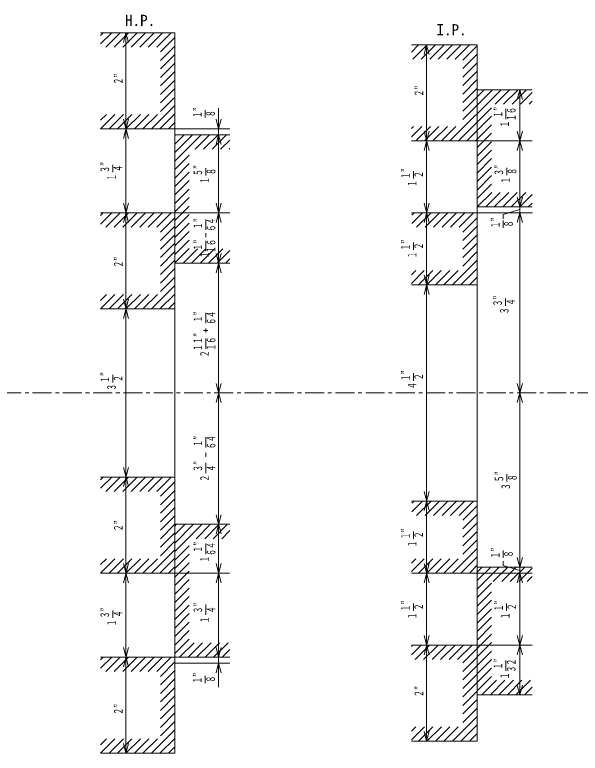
# Model space of a CAD drawing. Units: millimetres, scale not verified. Extents: x -803 to 803, y -568 to 568.
# Drawn here: x 205 to 503.8, y -184 to 206.5 of the extents above; entities that cross this region are included whole.
import ezdxf
from ezdxf.enums import TextEntityAlignment as Align

# ---------------------------------------------------------------- set-up
doc = ezdxf.new("R2010")
doc.units = ezdxf.units.MM
doc.header["$LTSCALE"] = 2
doc.linetypes.add('CHAIN1', pattern=[8, 5, -1, 1, -1])
for name, color, linetype, lineweight in [('0-0_0', 3, 'Continuous', 18), ('0-1_芯', 4, 'CHAIN1', 18), ('0-2_寸法', 2, 'Continuous', 18)]:
    doc.layers.add(name, color=color, linetype=linetype, lineweight=lineweight)
doc.styles.add('ＭＳ ゴシック', font='')
doc.styles.get('ＭＳ ゴシック').set_extended_font_data('MS Gothic')

msp = doc.modelspace()

# ---------------------------------------------------------------- linework, layer by layer
at = {"layer": '0-0_0'}
for p, q in [((250.291, 195.634), (251.697, 197.04)), ((250.291, 191.144), (256.187, 197.04)), ((253.057, 189.42), (260.677, 197.04)), ((257.547, 189.42), (265.167, 197.04)), ((262.037, 189.42), (269.657, 197.04)), ((266.527, 189.42), (274.147, 197.04)), ((271.017, 189.42), (278.637, 197.04)), ((275.508, 189.42), (283.128, 197.04)), ((279.998, 189.42), (287.618, 197.04)), ((281.934, 186.866), (289.554, 194.486)), ((281.934, 182.376), (289.554, 189.996)), ((414.553, 186.851), (418.392, 190.69)), ((415.262, 183.07), (422.882, 190.69)), ((419.752, 183.07), (427.372, 190.69)), ((424.243, 183.07), (431.863, 190.69)), ((428.733, 183.07), (436.353, 190.69)), ((433.223, 183.07), (440.843, 190.69)), ((437.713, 183.07), (445.333, 190.69)), ((441.7, 182.567), (449.32, 190.187)), ((281.934, 177.886), (289.554, 185.506)), ((441.7, 178.077), (449.32, 185.697)), ((281.934, 173.396), (289.554, 181.016)), ((441.7, 173.586), (449.32, 181.206)), ((281.934, 168.906), (289.554, 176.526)), ((441.7, 169.096), (449.32, 176.716)), ((281.934, 164.416), (289.554, 172.036)), ((441.7, 164.606), (449.32, 172.226)), ((281.934, 159.926), (289.554, 167.546)), ((434.944, 139.89), (461.932, 166.878)), ((441.7, 160.116), (449.32, 167.736)), ((441.7, 155.626), (452.951, 166.878)), ((441.7, 151.136), (457.441, 166.878)), ((458.802, 159.258), (466.422, 166.878)), ((463.292, 159.258), (470.912, 166.878)), ((467.782, 159.258), (475.402, 166.878)), ((472.272, 159.258), (478.377, 165.363)), ((281.934, 155.435), (289.554, 163.055)), ((476.762, 159.258), (478.377, 160.873)), ((277.229, 146.24), (289.554, 158.565)), ((439.434, 139.89), (456.94, 157.396)), ((250.291, 150.733), (253.418, 153.86)), ((250.291, 146.243), (257.908, 153.86)), ((254.778, 146.24), (262.398, 153.86)), ((259.268, 146.24), (266.888, 153.86)), ((263.758, 146.24), (271.378, 153.86)), ((268.249, 146.24), (275.869, 153.86)), ((272.739, 146.24), (280.359, 153.86)), ((281.719, 146.24), (289.554, 154.075)), ((443.924, 139.89), (456.94, 152.905)), ((286.209, 146.24), (289.554, 149.585)), ((448.414, 139.89), (456.94, 148.415)), ((414.553, 146.44), (415.623, 147.51)), ((414.553, 141.95), (420.113, 147.51)), ((416.984, 139.89), (424.604, 147.51)), ((421.474, 139.89), (429.094, 147.51)), ((425.964, 139.89), (433.584, 147.51)), ((430.454, 139.89), (438.074, 147.51)), ((289.554, 142.674), (289.945, 143.065)), ((289.554, 138.184), (294.435, 143.065)), ((289.554, 133.694), (298.925, 143.065)), ((289.554, 129.204), (303.415, 143.065)), ((300.285, 135.445), (307.905, 143.065)), ((304.775, 135.445), (312.395, 143.065)), ((309.266, 135.445), (316.886, 143.065)), ((449.32, 136.305), (456.94, 143.925)), ((313.756, 135.445), (318.612, 140.301)), ((449.32, 131.815), (456.94, 139.435)), ((318.246, 135.445), (318.612, 135.811)), ((449.32, 127.325), (456.94, 134.945)), ((289.554, 124.714), (297.174, 132.334)), ((449.32, 122.835), (456.94, 130.455)), ((289.554, 120.224), (297.174, 127.844)), ((449.32, 118.345), (456.94, 125.965)), ((289.554, 115.734), (297.174, 123.354)), ((449.32, 113.855), (456.94, 121.475)), ((289.554, 111.243), (297.174, 118.863)), ((289.554, 106.753), (297.174, 114.373)), ((449.32, 109.364), (456.94, 116.984)), ((289.554, 102.263), (297.174, 109.883)), ((449.41, 104.965), (457.03, 112.585)), ((453.901, 104.965), (461.521, 112.585)), ((458.391, 104.965), (466.011, 112.585)), ((462.881, 104.965), (470.501, 112.585)), ((467.371, 104.965), (474.991, 112.585)), ((471.861, 104.965), (478.377, 111.481)), ((476.351, 104.965), (478.377, 106.991)), ((250.291, 100.384), (251.697, 101.79)), ((250.291, 95.894), (256.187, 101.79)), ((253.057, 94.17), (260.677, 101.79)), ((257.547, 94.17), (265.167, 101.79)), ((262.037, 94.17), (269.657, 101.79)), ((266.527, 94.17), (274.147, 101.79)), ((271.017, 94.17), (278.637, 101.79)), ((275.508, 94.17), (283.128, 101.79)), ((279.998, 94.17), (287.618, 101.79)), ((289.554, 97.773), (297.174, 105.393)), ((414.819, 100.657), (415.952, 101.79)), ((414.819, 96.167), (420.443, 101.79)), ((417.313, 94.17), (424.933, 101.79)), ((421.803, 94.17), (429.423, 101.79)), ((426.293, 94.17), (433.913, 101.79)), ((430.783, 94.17), (438.403, 101.79)), ((435.273, 94.17), (442.893, 101.79)), ((439.763, 94.17), (447.383, 101.79)), ((281.934, 91.616), (289.554, 99.236)), ((289.554, 93.283), (297.174, 100.903)), ((441.7, 91.616), (449.32, 99.236)), ((281.934, 87.126), (289.554, 94.746)), ((289.554, 88.793), (297.174, 96.413)), ((441.7, 87.126), (449.32, 94.746)), ((281.934, 82.636), (289.554, 90.256)), ((289.554, 84.303), (297.174, 91.923)), ((441.7, 82.636), (449.32, 90.256)), ((289.554, 79.813), (297.174, 87.433)), ((281.934, 78.146), (289.554, 85.766)), ((289.554, 75.322), (297.174, 82.942)), ((293.921, 75.2), (301.541, 82.82)), ((298.411, 75.2), (306.031, 82.82)), ((302.902, 75.2), (310.522, 82.82)), ((307.392, 75.2), (315.012, 82.82)), ((441.7, 78.146), (449.32, 85.766)), ((281.934, 73.656), (289.554, 81.276)), ((311.882, 75.2), (318.612, 81.93)), ((441.7, 73.656), (449.32, 81.276)), ((281.934, 69.166), (289.554, 76.786)), ((316.372, 75.2), (318.612, 77.439)), ((436.224, 63.69), (449.32, 76.786)), ((281.934, 64.676), (289.554, 72.296)), ((414.553, 68.96), (416.901, 71.308)), ((414.553, 64.47), (421.391, 71.308)), ((418.264, 63.69), (425.881, 71.308)), ((422.754, 63.69), (430.371, 71.308)), ((427.244, 63.69), (434.861, 71.308)), ((431.734, 63.69), (439.351, 71.308)), ((440.714, 63.69), (449.32, 72.296)), ((281.934, 60.185), (289.554, 67.805)), ((445.204, 63.69), (449.32, 67.805)), ((277.229, 50.99), (289.554, 63.315)), ((250.291, 55.483), (253.418, 58.61)), ((250.291, 50.993), (257.908, 58.61)), ((254.778, 50.99), (262.398, 58.61)), ((259.268, 50.99), (266.888, 58.61)), ((263.758, 50.99), (271.378, 58.61)), ((268.249, 50.99), (275.869, 58.61)), ((272.739, 50.99), (280.359, 58.61)), ((281.719, 50.99), (289.554, 58.825)), ((286.209, 50.99), (289.554, 54.335)), ((250.291, -39.316), (251.697, -37.91)), ((250.291, -43.806), (256.187, -37.91)), ((253.057, -45.53), (260.677, -37.91)), ((257.547, -45.53), (265.167, -37.91)), ((262.037, -45.53), (269.657, -37.91)), ((266.527, -45.53), (274.147, -37.91)), ((271.017, -45.53), (278.637, -37.91)), ((275.508, -45.53), (283.128, -37.91)), ((279.998, -45.53), (287.618, -37.91)), ((281.934, -48.084), (289.554, -40.464)), ((281.934, -52.574), (289.554, -44.954)), ((281.934, -57.064), (289.554, -49.444)), ((414.819, -51.743), (415.952, -50.61)), ((414.819, -56.233), (420.443, -50.61)), ((417.313, -58.23), (424.933, -50.61)), ((421.803, -58.23), (429.423, -50.61)), ((426.293, -58.23), (433.913, -50.61)), ((430.783, -58.23), (438.403, -50.61)), ((435.273, -58.23), (442.893, -50.61)), ((439.763, -58.23), (447.383, -50.61)), ((281.934, -61.554), (289.554, -53.934)), ((441.7, -60.784), (449.32, -53.164)), ((281.934, -66.044), (289.554, -58.424)), ((441.7, -65.274), (449.32, -57.654)), ((441.7, -69.764), (449.32, -62.144)), ((281.934, -70.534), (289.554, -62.914)), ((289.554, -63.872), (290.513, -62.913)), ((289.554, -68.362), (295.003, -62.913)), ((289.554, -72.852), (299.493, -62.913)), ((289.554, -77.342), (303.983, -62.913)), ((300.853, -70.533), (308.473, -62.913)), ((305.343, -70.533), (312.963, -62.913)), ((309.833, -70.533), (317.453, -62.913)), ((314.323, -70.533), (318.612, -66.245)), ((281.934, -75.024), (289.554, -67.404)), ((441.7, -74.254), (449.32, -66.634)), ((281.934, -79.515), (289.554, -71.895)), ((441.7, -78.744), (449.32, -71.124)), ((277.229, -88.71), (289.554, -76.385)), ((289.554, -81.832), (297.174, -74.212)), ((436.224, -88.71), (449.32, -75.614)), ((250.291, -84.217), (253.418, -81.09)), ((250.291, -88.707), (257.908, -81.09)), ((254.778, -88.71), (262.398, -81.09)), ((259.268, -88.71), (266.888, -81.09)), ((263.758, -88.71), (271.378, -81.09)), ((268.249, -88.71), (275.869, -81.09)), ((272.739, -88.71), (280.359, -81.09)), ((281.719, -88.71), (289.554, -80.875)), ((289.554, -86.322), (297.174, -78.702)), ((414.553, -83.44), (416.901, -81.092)), ((414.553, -87.93), (421.391, -81.092)), ((418.264, -88.71), (425.881, -81.092)), ((422.754, -88.71), (430.371, -81.092)), ((427.244, -88.71), (434.861, -81.092)), ((431.734, -88.71), (439.351, -81.092)), ((440.714, -88.71), (449.32, -80.104)), ((286.209, -88.71), (289.554, -85.365)), ((289.554, -90.812), (297.174, -83.192)), ((445.204, -88.71), (449.32, -84.595)), ((449.32, -88.201), (451.986, -85.535)), ((449.32, -92.691), (456.476, -85.535)), ((449.32, -97.181), (460.966, -85.535)), ((457.836, -93.155), (465.456, -85.535)), ((462.326, -93.155), (469.946, -85.535)), ((466.817, -93.155), (474.437, -85.535)), ((289.554, -95.302), (297.174, -87.682)), ((471.307, -93.155), (478.377, -86.084)), ((289.554, -99.793), (297.174, -92.173)), ((475.797, -93.155), (478.377, -90.574)), ((289.554, -104.283), (297.174, -96.663)), ((449.32, -101.672), (456.94, -94.052)), ((289.554, -108.773), (297.174, -101.153)), ((449.32, -106.162), (456.94, -98.542)), ((449.32, -110.652), (456.94, -103.032)), ((289.554, -113.263), (297.174, -105.643)), ((449.32, -115.142), (456.94, -107.522)), ((289.554, -117.753), (297.174, -110.133)), ((449.32, -119.632), (456.94, -112.012)), ((289.554, -122.243), (297.174, -114.623)), ((449.32, -124.122), (456.94, -116.502)), ((289.554, -126.733), (297.174, -119.113)), ((441.7, -136.232), (456.94, -120.992)), ((289.554, -131.223), (297.174, -123.603)), ((292.108, -133.16), (299.728, -125.54)), ((296.598, -133.16), (304.218, -125.54)), ((301.088, -133.16), (308.708, -125.54)), ((305.578, -133.16), (313.198, -125.54)), ((310.068, -133.16), (317.688, -125.54)), ((414.553, -127.458), (415.201, -126.81)), ((414.553, -131.948), (419.691, -126.81)), ((416.561, -134.43), (424.181, -126.81)), ((421.051, -134.43), (428.671, -126.81)), ((425.542, -134.43), (433.162, -126.81)), ((430.032, -134.43), (437.652, -126.81)), ((434.522, -134.43), (442.142, -126.81)), ((439.012, -134.43), (446.632, -126.81)), ((441.7, -140.722), (456.94, -125.482)), ((314.558, -133.16), (318.612, -129.106)), ((441.7, -145.213), (456.94, -129.973)), ((250.291, -134.566), (251.697, -133.16)), ((250.291, -139.056), (256.187, -133.16)), ((253.057, -140.78), (260.677, -133.16)), ((257.547, -140.78), (265.167, -133.16)), ((262.037, -140.78), (269.657, -133.16)), ((266.527, -140.78), (274.147, -133.16)), ((271.017, -140.78), (278.637, -133.16)), ((275.508, -140.78), (283.128, -133.16)), ((279.998, -140.78), (287.618, -133.16)), ((281.934, -143.334), (289.554, -135.714)), ((441.7, -149.703), (456.94, -134.463)), ((281.934, -147.824), (289.554, -140.204)), ((441.7, -154.193), (456.94, -138.953)), ((441.7, -158.683), (456.94, -143.443)), ((281.934, -152.314), (289.554, -144.694)), ((451.869, -153.004), (459.489, -145.384)), ((456.359, -153.004), (463.979, -145.384)), ((460.849, -153.004), (468.469, -145.384)), ((465.34, -153.004), (472.96, -145.384)), ((469.83, -153.004), (477.45, -145.384)), ((281.934, -156.804), (289.554, -149.184)), ((474.32, -153.004), (478.377, -148.946)), ((281.934, -161.294), (289.554, -153.674)), ((441.7, -163.173), (449.32, -155.553)), ((281.934, -165.784), (289.554, -158.164)), ((441.7, -167.663), (449.32, -160.043)), ((281.934, -170.274), (289.554, -162.654)), ((281.934, -174.765), (289.554, -167.145)), ((436.243, -177.61), (449.32, -164.533)), ((277.229, -183.96), (289.554, -171.635)), ((414.553, -172.359), (416.922, -169.99)), ((414.553, -176.849), (421.413, -169.99)), ((418.283, -177.61), (425.903, -169.99)), ((422.773, -177.61), (430.393, -169.99)), ((427.263, -177.61), (434.883, -169.99)), ((431.753, -177.61), (439.373, -169.99)), ((440.733, -177.61), (449.32, -169.023)), ((445.223, -177.61), (449.32, -173.514)), ((250.291, -179.467), (253.418, -176.34)), ((250.291, -183.957), (257.908, -176.34)), ((254.778, -183.96), (262.398, -176.34)), ((259.268, -183.96), (266.888, -176.34)), ((263.758, -183.96), (271.378, -176.34)), ((268.249, -183.96), (275.869, -176.34)), ((272.739, -183.96), (280.359, -176.34)), ((281.719, -183.96), (289.554, -176.125)), ((286.209, -183.96), (289.554, -180.615))]:
    msp.add_line(p, q, dxfattribs=at)
at = {"layer": '0-1_芯'}
msp.add_line((-601.572, 6.54), (669.642, 6.54), dxfattribs=at)
at = {"layer": '0-2_寸法'}
for p, q in [((250.291, 197.04), (289.554, 197.04)), ((263.753, 197.04), (262.391, 191.96)), ((263.753, -183.96), (263.753, 197.04)), ((263.753, 197.04), (265.114, 191.96)), ((289.554, 197.04), (289.554, -183.96)), ((414.553, 190.69), (449.32, 190.69)), ((422.62, 190.69), (421.259, 185.61)), ((422.62, 190.69), (423.981, 185.61)), ((422.62, -177.61), (422.62, 190.69)), ((449.32, -177.61), (449.32, 190.69)), ((449.32, 166.878), (478.377, 166.878)), ((471.846, 166.878), (473.207, 161.798)), ((312.684, 157.073), (312.684, -149.104)), ((464.519, 151.328), (464.519, 156.855)), ((305.644, 152.2), (305.644, 156.108)), ((262.391, 141.16), (265.114, 151.32)), ((265.114, 141.16), (262.391, 151.32)), ((250.291, 146.24), (318.612, 146.24)), ((421.259, 134.81), (423.981, 144.97)), ((423.981, 134.81), (421.259, 144.97)), ((473.207, 144.97), (470.484, 134.81)), ((470.484, 144.97), (473.207, 134.81)), ((289.554, 143.065), (318.612, 143.065)), ((414.553, 139.89), (478.377, 139.89)), ((256.746, 123.247), (256.746, 127.156)), ((305.925, 121.592), (305.925, 125.501)), ((464.98, 121.686), (464.98, 125.595)), ((415.614, 119.936), (415.614, 123.844)), ((471.846, 104.965), (470.484, 110.045)), ((471.846, 104.965), (473.207, 110.045)), ((265.114, 106.87), (262.391, 96.71)), ((265.114, 96.71), (262.391, 106.87)), ((311.323, 96.71), (314.046, 106.87)), ((311.323, 106.87), (314.046, 96.71)), ((421.259, 96.71), (423.981, 106.87)), ((423.981, 96.71), (421.259, 106.87)), ((250.291, 101.79), (318.612, 101.79)), ((414.553, 101.79), (478.601, 101.79)), ((449.32, 104.965), (478.377, 104.965)), ((463.063, 100.952), (471.846, 103.57)), ((471.846, 101.79), (470.484, 96.71)), ((471.846, 101.79), (473.207, 96.71)), ((305.925, 92.771), (305.925, 98.299)), ((463.063, 98.687), (463.063, 100.952)), ((463.066, 93.891), (463.066, 97.799)), ((305.925, 88.857), (305.925, 91.122)), ((305.925, 81.535), (305.925, 87.062)), ((415.614, 82.168), (415.614, 86.077)), ((311.323, 70.12), (314.046, 80.28)), ((311.323, 80.28), (314.046, 70.12)), ((289.554, 75.2), (318.612, 75.2)), ((421.259, 58.61), (423.981, 68.77)), ((423.981, 58.61), (421.259, 68.77)), ((414.553, 63.69), (449.32, 63.69)), ((262.391, 45.91), (265.114, 56.07)), ((265.114, 45.91), (262.391, 56.07)), ((464.302, 52.59), (464.302, 56.499)), ((250.291, 50.99), (289.554, 50.99)), ((305.925, 43.475), (305.925, 49.002)), ((307.057, 39.576), (304.792, 39.576)), ((305.925, 38.444), (305.925, 40.709)), ((305.925, 29.833), (305.925, 35.36)), ((256.746, 12.163), (256.746, 16.071)), ((415.614, 13.035), (415.614, 16.944)), ((314.046, 1.46), (311.323, 11.62)), ((314.046, 11.62), (311.323, 1.46)), ((473.207, 11.62), (470.484, 1.46)), ((470.484, 11.62), (473.207, 1.46)), ((305.925, -22.269), (305.925, -16.742)), ((305.925, -27.301), (305.925, -25.035)), ((305.925, -35.912), (305.925, -30.384)), ((265.114, -42.99), (262.391, -32.83)), ((262.391, -42.99), (265.114, -32.83)), ((250.291, -37.91), (289.554, -37.91)), ((465.086, -40.333), (465.086, -36.424)), ((421.259, -55.69), (423.981, -45.53)), ((423.981, -55.69), (421.259, -45.53)), ((414.553, -50.61), (449.32, -50.61)), ((311.323, -67.993), (314.046, -57.833)), ((314.046, -67.993), (311.323, -57.833)), ((289.554, -62.913), (318.612, -62.913)), ((415.614, -70.564), (415.614, -66.656)), ((305.925, -78.667), (305.925, -73.14)), ((463.066, -80.7), (463.066, -76.791)), ((471.846, -85.535), (470.484, -80.455)), ((471.846, -85.535), (473.207, -80.455)), ((265.114, -93.79), (262.391, -83.63)), ((262.391, -93.79), (265.114, -83.63)), ((314.046, -93.79), (311.323, -83.63)), ((311.323, -93.79), (314.046, -83.63)), ((421.259, -93.79), (423.981, -83.63)), ((423.981, -93.79), (421.259, -83.63)), ((449.32, -85.535), (478.377, -85.535)), ((250.291, -88.71), (318.532, -88.71)), ((414.553, -88.71), (478.377, -88.71)), ((471.846, -88.71), (470.484, -93.79)), ((471.846, -88.71), (473.207, -93.79)), ((305.925, -110.826), (305.925, -105.299)), ((415.614, -108.664), (415.614, -104.756)), ((464.839, -108.664), (464.839, -104.756)), ((256.746, -112.371), (256.746, -108.463)), ((421.259, -131.89), (423.981, -121.73)), ((423.981, -131.89), (421.259, -121.73)), ((473.207, -121.73), (470.484, -131.89)), ((470.484, -121.73), (473.207, -131.89)), ((265.114, -138.24), (262.391, -128.08)), ((262.391, -138.24), (265.114, -128.08)), ((312.684, -133.16), (311.323, -128.08)), ((312.684, -133.16), (314.046, -128.08)), ((414.553, -126.81), (478.377, -126.81)), ((250.291, -133.16), (318.612, -133.16)), ((289.554, -136.335), (318.612, -136.335)), ((312.684, -136.335), (311.323, -141.415)), ((312.684, -136.335), (314.046, -141.415)), ((464.519, -140.388), (464.519, -134.86)), ((305.644, -146.862), (305.644, -142.954)), ((471.846, -153.004), (470.484, -147.924)), ((471.846, -153.004), (473.207, -147.924)), ((449.32, -153.004), (478.377, -153.004)), ((422.62, -177.61), (421.259, -172.53)), ((422.62, -177.61), (423.981, -172.53)), ((263.753, -183.96), (262.391, -178.88)), ((263.753, -183.96), (265.114, -178.88)), ((414.553, -177.61), (449.32, -177.61)), ((250.291, -183.96), (289.554, -183.96))]:
    msp.add_line(p, q, dxfattribs=at)
for points in [[(471.846, -153.004), (471.846, 166.878), (470.484, 161.798)], [(311.323, 151.32), (312.684, 146.24), (314.046, 151.32)], [(311.323, 137.985), (312.684, 143.065), (314.046, 137.985)], [(463.063, -82.374), (463.063, -84.638), (471.846, -87.257)]]:
    msp.add_lwpolyline(points, dxfattribs=at)

# ---------------------------------------------------------------- texts
at = {"layer": '0-2_寸法', "style": 'ＭＳ ゴシック'}
for s, p in [('H.P.', (263.219, 198.917)), ('I.P.', (427.805, 193.954))]:
    msp.add_text(s, height=5.865, dxfattribs=at).set_placement(p, align=Align.BOTTOM_LEFT)
at = {"layer": '0-2_寸法', "style": 'ＭＳ ゴシック', "width": 0.6}
for s, p in [('２”', (263.25, 169.625)), ('２”', (422.118, 163.275)), ('１”', (305.041, 151.866)), ('１”', (463.916, 152.052)), ('１６', (470.914, 150.369)), ('８', (312.039, 152.418)), ('１', (467.445, 146.848)), ('３”', (256.143, 122.914)), ('４', (263.141, 123.466)), ('５”', (305.322, 121.258)), ('３”', (464.377, 121.353)), ('１', (259.672, 118.767)), ('８', (312.32, 121.811)), ('１”', (415.011, 119.602)), ('２', (422.009, 120.154)), ('８', (471.375, 121.905)), ('１', (308.85, 117.112)), ('１', (418.539, 115.456)), ('１', (467.906, 117.207)), ('１”', (305.322, 93.13)), ('６４', (312.32, 91.883)), ('１”', (462.463, 93.557)), ('８', (469.461, 94.109)), ('１”', (305.322, 81.824)), ('１６', (312.32, 80.576)), ('１”', (415.011, 81.835)), ('２', (422.009, 82.387)), ('１', (308.85, 77.758)), ('１', (418.539, 77.689)), ('２”', (263.25, 72.781)), ('３”', (463.699, 52.257)), ('４', (470.697, 52.809)), ('３', (467.227, 48.11)), ('１”', (305.322, 43.834)), ('６４', (312.32, 42.586)), ('１１”', (305.322, 28.757)), ('１６', (312.32, 28.874)), ('２', (308.85, 25.353)), ('１”', (256.143, 11.829)), ('１”', (415.011, 12.702)), ('２', (422.009, 13.254)), ('２', (263.141, 12.381)), ('３', (259.672, 7.683)), ('４', (418.539, 8.555)), ('１”', (305.322, -21.91)), ('６４', (312.32, -23.158)), ('３”', (305.322, -35.188)), ('４', (312.32, -35.07)), ('２', (308.85, -40.391)), ('５”', (464.483, -40.667)), ('８', (471.481, -40.114)), ('３', (468.011, -44.813)), ('２”', (263.25, -66.59)), ('１”', (415.011, -70.898)), ('２', (422.009, -70.346)), ('１”', (305.322, -77.943)), ('６４', (312.32, -79.626)), ('１', (418.539, -75.044)), ('１”', (462.463, -81.034)), ('８', (469.461, -80.481)), ('１', (308.85, -83.147)), ('３”', (305.322, -110.102)), ('１”', (415.011, -108.998)), ('１”', (464.236, -108.998)), ('３”', (256.143, -112.705)), ('４', (263.141, -112.153)), ('４', (312.32, -109.985)), ('２', (422.009, -108.446)), ('２', (471.234, -108.446)), ('１', (308.85, -115.306)), ('１', (418.539, -113.144)), ('１', (467.765, -113.144)), ('１', (259.672, -116.851)), ('１”', (463.916, -139.664)), ('３２', (470.914, -141.346)), ('１”', (305.041, -147.196)), ('８', (312.039, -146.644)), ('１', (467.445, -144.867)), ('２”', (422.118, -154.225)), ('２”', (263.25, -163.64))]:
    msp.add_text(s, height=4.399, rotation=90, dxfattribs=at).set_placement(p, align=Align.BOTTOM_LEFT)

doc.saveas('drawing.dxf')
